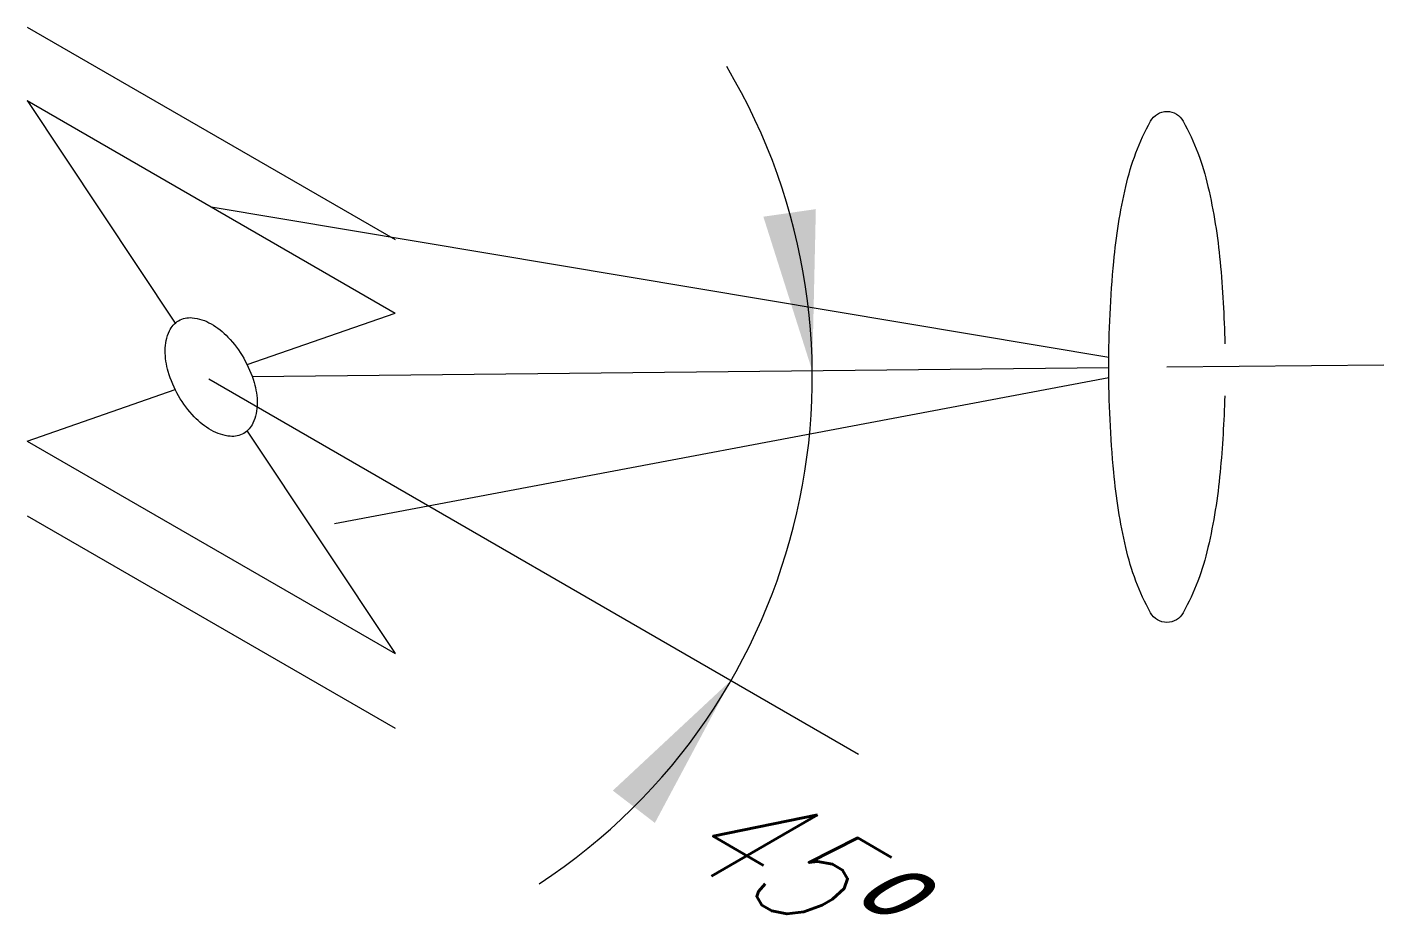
# Model space of a CAD drawing. Header units: millimetres. Extents: x -9986.84 to -9985.56, y -78.43 to -77.59.
import ezdxf

# ---------------------------------------------------------------- set-up
doc = ezdxf.new("R2010")
doc.units = ezdxf.units.MM
doc.layers.add('Tub_iso_válvulas', color=2, linetype='Continuous')
doc.styles.add('ISOPOS80', font='ROMANSBR', dxfattribs={"width": 0.85, "oblique": 30, "height": 2})

msp = doc.modelspace()

# ---------------------------------------------------------------- linework, layer by layer
at = {"layer": 'Tub_iso_válvulas'}
for p, q in [((-9986.8373, -77.5946), (-9986.4909, -77.7946)), ((-9986.8373, -77.6637), (-9986.6979, -77.8731)), ((-9986.8373, -77.6637), (-9986.4909, -77.8637)), ((-9986.6303, -77.9122), (-9986.4909, -77.8637)), ((-9986.8373, -77.9841), (-9986.6979, -77.9356)), ((-9986.8373, -77.9841), (-9986.4909, -78.1841)), ((-9986.6303, -77.9747), (-9986.4909, -78.1841)), ((-9986.8373, -78.0544), (-9986.4909, -78.2544))]:
    msp.add_line(p, q, dxfattribs=at)
at = {"layer": 'Tub_iso_válvulas', "color": 1}
for p, q in [((-9986.6641, -77.7637), (-9985.8192, -77.9053)), ((-9986.6255, -77.9235), (-9985.8193, -77.915)), ((-9985.7646, -77.9144), (-9985.5604, -77.9123)), ((-9986.6663, -77.9257), (-9986.0548, -78.2787)), ((-9985.8192, -77.9247), (-9986.5481, -78.0622))]:
    msp.add_line(p, q, dxfattribs=at)
for points in [[(-9985.7102, -77.9417, -0.017033), (-9985.7145, -78.0135, -0.032447), (-9985.7259, -78.0844, -0.069756), (-9985.7492, -78.1457, -0.273671), (-9985.7646, -78.1548, -0.273671), (-9985.78, -78.1457, -0.069756), (-9985.8033, -78.0844, -0.032447), (-9985.8146, -78.0135, -0.023495), (-9985.8193, -77.9144, -0.023495), (-9985.8146, -77.8154, -0.032447), (-9985.8033, -77.7445, -0.069756), (-9985.78, -77.6831, -0.273671), (-9985.7646, -77.674, -0.273671)], [(-9985.7646, -77.674, -0.273671), (-9985.7492, -77.6831, -0.069756), (-9985.7259, -77.7445, -0.032447), (-9985.7145, -77.8154, -0.018311), (-9985.7101, -77.8926, -0.023495)]]:
    msp.add_lwpolyline(points, format="xyb", dxfattribs=at)
at = {"layer": 'Tub_iso_válvulas'}
msp.add_lwpolyline([(-9986.6335, -77.9062, -0.058752), (-9986.6237, -77.929, -0.072341), (-9986.6208, -77.9489, -0.106617), (-9986.6248, -77.9673, -0.156851), (-9986.6335, -77.9769, -0.156851), (-9986.6462, -77.9797, -0.106617), (-9986.6641, -77.9739, -0.072341), (-9986.68, -77.9614, -0.058752), (-9986.6948, -77.9416, -0.058752), (-9986.7045, -77.9188, -0.072341), (-9986.7074, -77.8989, -0.106617), (-9986.7035, -77.8805, -0.156851), (-9986.6948, -77.8709, -0.156851), (-9986.6821, -77.8681, -0.106617), (-9986.6641, -77.8739, -0.072341), (-9986.6483, -77.8864, -0.058752)], format="xyb", close=True, dxfattribs=at)
at = {"layer": 'Tub_iso_válvulas', "color": 1}
msp.add_arc((-9986.6692, -77.924), 0.5708, 303.3518, 30.8022, dxfattribs=at)
for points in [[(-9986.1444, -77.773), (-9986.095, -77.7659), (-9986.0984, -77.918)], [(-9986.2465, -78.3435), (-9986.2861, -78.3131), (-9986.1749, -78.2094)]]:
    msp.add_solid(points, dxfattribs=at)

# ---------------------------------------------------------------- texts
at = {"layer": 'Tub_iso_válvulas', "style": 'ISOPOS80', "oblique": 30, "width": 0.85}
msp.add_attdef('45º', (-9986.2343, -78.3699), '45%%D', height=0.1, rotation=330, dxfattribs=at)

doc.saveas('drawing.dxf')
